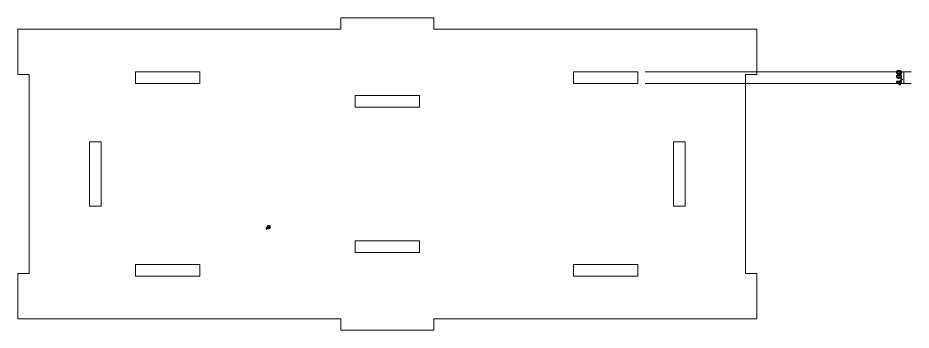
# Model space of a CAD drawing. Header units: centimetres. Extents: x -51 to 100, y -24 to 30.
# Drawn here: x 69.34 to 99.95, y 18.07 to 28.77 of the extents above; entities that cross this region are included whole.
import ezdxf

# ---------------------------------------------------------------- set-up
doc = ezdxf.new("R2010")
doc.units = ezdxf.units.CM
doc.header["$MEASUREMENT"] = 0

msp = doc.modelspace()

# ---------------------------------------------------------------- linework, layer by layer
at = {"lineweight": 9}
for points in [[(83.59443, 28.38373), (83.59443, 28.38373), (83.59443, 28.76997), (83.59443, 28.76997), (83.59443, 28.76997), (83.59443, 28.76997), (80.40823, 28.76997), (80.40823, 28.76997), (80.40823, 28.76997), (80.40823, 28.76997), (80.40823, 28.38373), (80.40823, 28.38373)], [(69.72547, 28.38373), (69.72547, 28.38373), (69.33927, 28.38373), (69.33927, 28.38373), (69.33927, 28.38373), (69.33927, 28.38373), (69.33927, 26.82513), (69.33927, 26.82513), (69.33927, 26.82513), (69.33927, 26.82513), (69.72547, 26.82513), (69.72547, 26.82513)], [(94.27719, 26.82513), (94.27719, 26.82513), (94.66339, 26.82513), (94.66339, 26.82513), (94.66339, 26.82513), (94.66339, 26.82513), (94.66339, 28.38373), (94.66339, 28.38373), (94.66339, 28.38373), (94.66339, 28.38373), (94.27719, 28.38373), (94.27719, 28.38373)], [(69.72547, 20.01133), (69.72547, 20.01133), (69.33927, 20.01133), (69.33927, 20.01133), (69.33927, 20.01133), (69.33927, 20.01133), (69.33927, 18.45273), (69.33927, 18.45273), (69.33927, 18.45273), (69.33927, 18.45273), (69.72547, 18.45273), (69.72547, 18.45273)], [(94.27719, 18.45273), (94.27719, 18.45273), (94.66339, 18.45273), (94.66339, 18.45273), (94.66339, 18.45273), (94.66339, 18.45273), (94.66339, 20.01133), (94.66339, 20.01133), (94.66339, 20.01133), (94.66339, 20.01133), (94.27719, 20.01133), (94.27719, 20.01133)], [(80.40823, 18.45273), (80.40823, 18.45273), (80.40823, 18.06649), (80.40823, 18.06649), (80.40823, 18.06649), (80.40823, 18.06649), (83.59443, 18.06649), (83.59443, 18.06649), (83.59443, 18.06649), (83.59443, 18.06649), (83.59443, 18.45273), (83.59443, 18.45273)]]:
    msp.add_open_spline(points, degree=3, knots=[0, 0, 0, 0, 0.25, 0.25, 0.25, 0.25, 0.5, 0.5, 0.5, 0.5, 1, 1, 1, 1], dxfattribs=at)
for points in [[(80.40823, 28.38373), (80.40823, 28.38373), (69.72547, 28.38373), (69.72547, 28.38373)], [(94.27719, 28.38373), (94.27719, 28.38373), (83.59443, 28.38373), (83.59443, 28.38373)], [(69.72547, 26.82513), (69.72547, 26.82513), (69.72547, 20.01133), (69.72547, 20.01133)], [(94.27719, 20.01133), (94.27719, 20.01133), (94.27719, 26.82513), (94.27719, 26.82513)], [(69.72547, 18.45273), (69.72547, 18.45273), (80.40823, 18.45273), (80.40823, 18.45273)], [(83.59443, 18.45273), (83.59443, 18.45273), (94.27719, 18.45273), (94.27719, 18.45273)]]:
    msp.add_open_spline(points, degree=3, dxfattribs=at)
at = {"color": 1}
for points, knots in [([(99.53244, 26.84384), (99.51127, 26.84384), (99.49423, 26.846), (99.48136, 26.85038), (99.48136, 26.85038), (99.46844, 26.85471), (99.45848, 26.86121), (99.45148, 26.86979), (99.45148, 26.86979), (99.44448, 26.87838), (99.44102, 26.88917), (99.44102, 26.90217), (99.44102, 26.90217), (99.44102, 26.91179), (99.44294, 26.92021), (99.44681, 26.92746), (99.44681, 26.92746), (99.45065, 26.93471), (99.45623, 26.94067), (99.46352, 26.94542), (99.46352, 26.94542), (99.47081, 26.95013), (99.47969, 26.95384), (99.49015, 26.9565), (99.49015, 26.9565), (99.50061, 26.95921), (99.51469, 26.96054), (99.53244, 26.96054), (99.53244, 26.96054), (99.55344, 26.96054), (99.57036, 26.95838), (99.58327, 26.95409), (99.58327, 26.95409), (99.59619, 26.94975), (99.60615, 26.94329), (99.61319, 26.93471), (99.61319, 26.93471), (99.62023, 26.92613), (99.62373, 26.91529), (99.62373, 26.90217), (99.62373, 26.90217), (99.62373, 26.88492), (99.61756, 26.87138), (99.60519, 26.86154), (99.60519, 26.86154), (99.59031, 26.84975), (99.56602, 26.84384), (99.53244, 26.84384)], [0, 0, 0, 0, 0.07692308, 0.07692308, 0.07692308, 0.07692308, 0.15384615, 0.15384615, 0.15384615, 0.15384615, 0.23076923, 0.23076923, 0.23076923, 0.23076923, 0.30769231, 0.30769231, 0.30769231, 0.30769231, 0.38461538, 0.38461538, 0.38461538, 0.38461538, 0.46153846, 0.46153846, 0.46153846, 0.46153846, 0.53846154, 0.53846154, 0.53846154, 0.53846154, 0.61538462, 0.61538462, 0.61538462, 0.61538462, 0.69230769, 0.69230769, 0.69230769, 0.69230769, 0.76923077, 0.76923077, 0.76923077, 0.76923077, 0.84615385, 0.84615385, 0.84615385, 0.84615385, 1, 1, 1, 1]), ([(99.53244, 26.86642), (99.56181, 26.86642), (99.58136, 26.86988), (99.59111, 26.87675), (99.59111, 26.87675), (99.60081, 26.88363), (99.60569, 26.89209), (99.60569, 26.90217), (99.60569, 26.90217), (99.60569, 26.91229), (99.60077, 26.92075), (99.59102, 26.92763), (99.59102, 26.92763), (99.58127, 26.9345), (99.56173, 26.93796), (99.53244, 26.93796), (99.53244, 26.93796), (99.50298, 26.93796), (99.4834, 26.9345), (99.47373, 26.92763), (99.47373, 26.92763), (99.46402, 26.92075), (99.45919, 26.91221), (99.45919, 26.90196), (99.45919, 26.90196), (99.45919, 26.89184), (99.46348, 26.88379), (99.47202, 26.87775), (99.47202, 26.87775), (99.4829, 26.87021), (99.50306, 26.86642), (99.53244, 26.86642)], [0, 0, 0, 0, 0.11111111, 0.11111111, 0.11111111, 0.11111111, 0.22222222, 0.22222222, 0.22222222, 0.22222222, 0.33333333, 0.33333333, 0.33333333, 0.33333333, 0.44444444, 0.44444444, 0.44444444, 0.44444444, 0.55555556, 0.55555556, 0.55555556, 0.55555556, 0.66666667, 0.66666667, 0.66666667, 0.66666667, 0.77777778, 0.77777778, 0.77777778, 0.77777778, 1, 1, 1, 1]), ([(99.53244, 26.7048), (99.51127, 26.7048), (99.49423, 26.70696), (99.48136, 26.71134), (99.48136, 26.71134), (99.46844, 26.71567), (99.45848, 26.72217), (99.45148, 26.73075), (99.45148, 26.73075), (99.44448, 26.73934), (99.44102, 26.75013), (99.44102, 26.76313), (99.44102, 26.76313), (99.44102, 26.77275), (99.44294, 26.78117), (99.44681, 26.78842), (99.44681, 26.78842), (99.45065, 26.79567), (99.45623, 26.80163), (99.46352, 26.80638), (99.46352, 26.80638), (99.47081, 26.81109), (99.47969, 26.8148), (99.49015, 26.81746), (99.49015, 26.81746), (99.50061, 26.82017), (99.51469, 26.8215), (99.53244, 26.8215), (99.53244, 26.8215), (99.55344, 26.8215), (99.57036, 26.81934), (99.58327, 26.81505), (99.58327, 26.81505), (99.59619, 26.81071), (99.60615, 26.80425), (99.61319, 26.79567), (99.61319, 26.79567), (99.62023, 26.78709), (99.62373, 26.77625), (99.62373, 26.76313), (99.62373, 26.76313), (99.62373, 26.74588), (99.61756, 26.73234), (99.60519, 26.7225), (99.60519, 26.7225), (99.59031, 26.71071), (99.56602, 26.7048), (99.53244, 26.7048)], [0, 0, 0, 0, 0.07692308, 0.07692308, 0.07692308, 0.07692308, 0.15384615, 0.15384615, 0.15384615, 0.15384615, 0.23076923, 0.23076923, 0.23076923, 0.23076923, 0.30769231, 0.30769231, 0.30769231, 0.30769231, 0.38461538, 0.38461538, 0.38461538, 0.38461538, 0.46153846, 0.46153846, 0.46153846, 0.46153846, 0.53846154, 0.53846154, 0.53846154, 0.53846154, 0.61538462, 0.61538462, 0.61538462, 0.61538462, 0.69230769, 0.69230769, 0.69230769, 0.69230769, 0.76923077, 0.76923077, 0.76923077, 0.76923077, 0.84615385, 0.84615385, 0.84615385, 0.84615385, 1, 1, 1, 1]), ([(99.53244, 26.72738), (99.56181, 26.72738), (99.58136, 26.73084), (99.59111, 26.73771), (99.59111, 26.73771), (99.60081, 26.74459), (99.60569, 26.75305), (99.60569, 26.76313), (99.60569, 26.76313), (99.60569, 26.77325), (99.60077, 26.78171), (99.59102, 26.78859), (99.59102, 26.78859), (99.58127, 26.79546), (99.56173, 26.79892), (99.53244, 26.79892), (99.53244, 26.79892), (99.50298, 26.79892), (99.4834, 26.79546), (99.47373, 26.78859), (99.47373, 26.78859), (99.46402, 26.78171), (99.45919, 26.77317), (99.45919, 26.76292), (99.45919, 26.76292), (99.45919, 26.7528), (99.46348, 26.74475), (99.47202, 26.73871), (99.47202, 26.73871), (99.4829, 26.73117), (99.50306, 26.72738), (99.53244, 26.72738)], [0, 0, 0, 0, 0.11111111, 0.11111111, 0.11111111, 0.11111111, 0.22222222, 0.22222222, 0.22222222, 0.22222222, 0.33333333, 0.33333333, 0.33333333, 0.33333333, 0.44444444, 0.44444444, 0.44444444, 0.44444444, 0.55555556, 0.55555556, 0.55555556, 0.55555556, 0.66666667, 0.66666667, 0.66666667, 0.66666667, 0.77777778, 0.77777778, 0.77777778, 0.77777778, 1, 1, 1, 1]), ([(99.62069, 26.64717), (99.62069, 26.64717), (99.59565, 26.64717), (99.59565, 26.64717), (99.59565, 26.64717), (99.59565, 26.64717), (99.59565, 26.67221), (99.59565, 26.67221), (99.59565, 26.67221), (99.59565, 26.67221), (99.62069, 26.67221), (99.62069, 26.67221), (99.62069, 26.67221), (99.6299, 26.67221), (99.63732, 26.67059), (99.64298, 26.66734), (99.64298, 26.66734), (99.64861, 26.66404), (99.65298, 26.65888), (99.65611, 26.65184), (99.65611, 26.65184), (99.65611, 26.65184), (99.64669, 26.64571), (99.64669, 26.64571), (99.64669, 26.64571), (99.64465, 26.65034), (99.64165, 26.65375), (99.63773, 26.65596), (99.63773, 26.65596), (99.63377, 26.65817), (99.62811, 26.65938), (99.62069, 26.65963), (99.62069, 26.65963), (99.62069, 26.65963), (99.62069, 26.64717), (99.62069, 26.64717)], [0, 0, 0, 0, 0.1, 0.1, 0.1, 0.1, 0.2, 0.2, 0.2, 0.2, 0.3, 0.3, 0.3, 0.3, 0.4, 0.4, 0.4, 0.4, 0.5, 0.5, 0.5, 0.5, 0.6, 0.6, 0.6, 0.6, 0.7, 0.7, 0.7, 0.7, 0.8, 0.8, 0.8, 0.8, 1, 1, 1, 1]), ([(99.62069, 26.56671), (99.62069, 26.56671), (99.57786, 26.56671), (99.57786, 26.56671), (99.57786, 26.56671), (99.57786, 26.56671), (99.57786, 26.48909), (99.57786, 26.48909), (99.57786, 26.48909), (99.57786, 26.48909), (99.55769, 26.48909), (99.55769, 26.48909), (99.55769, 26.48909), (99.55769, 26.48909), (99.44173, 26.57075), (99.44173, 26.57075), (99.44173, 26.57075), (99.44173, 26.57075), (99.44173, 26.58871), (99.44173, 26.58871), (99.44173, 26.58871), (99.44173, 26.58871), (99.55769, 26.58871), (99.55769, 26.58871), (99.55769, 26.58871), (99.55769, 26.58871), (99.55769, 26.61288), (99.55769, 26.61288), (99.55769, 26.61288), (99.55769, 26.61288), (99.57786, 26.61288), (99.57786, 26.61288), (99.57786, 26.61288), (99.57786, 26.61288), (99.57786, 26.58871), (99.57786, 26.58871), (99.57786, 26.58871), (99.57786, 26.58871), (99.62069, 26.58871), (99.62069, 26.58871), (99.62069, 26.58871), (99.62069, 26.58871), (99.62069, 26.56671), (99.62069, 26.56671)], [0, 0, 0, 0, 0.08333333, 0.08333333, 0.08333333, 0.08333333, 0.16666667, 0.16666667, 0.16666667, 0.16666667, 0.25, 0.25, 0.25, 0.25, 0.33333333, 0.33333333, 0.33333333, 0.33333333, 0.41666667, 0.41666667, 0.41666667, 0.41666667, 0.5, 0.5, 0.5, 0.5, 0.58333333, 0.58333333, 0.58333333, 0.58333333, 0.66666667, 0.66666667, 0.66666667, 0.66666667, 0.75, 0.75, 0.75, 0.75, 0.83333333, 0.83333333, 0.83333333, 0.83333333, 1, 1, 1, 1]), ([(99.55769, 26.56671), (99.55769, 26.56671), (99.47702, 26.56671), (99.47702, 26.56671), (99.47702, 26.56671), (99.47702, 26.56671), (99.55769, 26.51071), (99.55769, 26.51071), (99.55769, 26.51071), (99.55769, 26.51071), (99.55769, 26.56671), (99.55769, 26.56671)], [0, 0, 0, 0, 0.25, 0.25, 0.25, 0.25, 0.5, 0.5, 0.5, 0.5, 1, 1, 1, 1]), ([(77.88236, 21.52622), (77.88236, 21.52622), (77.85283, 21.52622), (77.85283, 21.52622), (77.85283, 21.52622), (77.85283, 21.52622), (77.85283, 21.53059), (77.85283, 21.53059), (77.85283, 21.53059), (77.8559, 21.53067), (77.85794, 21.53146), (77.85892, 21.53298), (77.85892, 21.53298), (77.85965, 21.53412), (77.86001, 21.53633), (77.86001, 21.53965), (77.86001, 21.53965), (77.86001, 21.53965), (77.86001, 21.56918), (77.86001, 21.56918), (77.86001, 21.56918), (77.86001, 21.56918), (77.85043, 21.55391), (77.85043, 21.55391), (77.85043, 21.55391), (77.85043, 21.55391), (77.84704, 21.55531), (77.84704, 21.55531), (77.84704, 21.55531), (77.84704, 21.55531), (77.85991, 21.58526), (77.85991, 21.58526), (77.85991, 21.58526), (77.85991, 21.58526), (77.87516, 21.58526), (77.87516, 21.58526), (77.87516, 21.58526), (77.87516, 21.58526), (77.87516, 21.53965), (77.87516, 21.53965), (77.87516, 21.53965), (77.87516, 21.53633), (77.87554, 21.53412), (77.87628, 21.53298), (77.87628, 21.53298), (77.87725, 21.53146), (77.87927, 21.53067), (77.88236, 21.53059), (77.88236, 21.53059), (77.88236, 21.53059), (77.88236, 21.52622), (77.88236, 21.52622)], [0, 0, 0, 0, 0.07142857, 0.07142857, 0.07142857, 0.07142857, 0.14285714, 0.14285714, 0.14285714, 0.14285714, 0.21428571, 0.21428571, 0.21428571, 0.21428571, 0.28571429, 0.28571429, 0.28571429, 0.28571429, 0.35714286, 0.35714286, 0.35714286, 0.35714286, 0.42857143, 0.42857143, 0.42857143, 0.42857143, 0.5, 0.5, 0.5, 0.5, 0.57142857, 0.57142857, 0.57142857, 0.57142857, 0.64285714, 0.64285714, 0.64285714, 0.64285714, 0.71428571, 0.71428571, 0.71428571, 0.71428571, 0.78571429, 0.78571429, 0.78571429, 0.78571429, 0.85714286, 0.85714286, 0.85714286, 0.85714286, 1, 1, 1, 1]), ([(77.90376, 21.5431), (77.90376, 21.5431), (77.91124, 21.54731), (77.91124, 21.54731), (77.91124, 21.54731), (77.91092, 21.55479), (77.91076, 21.56134), (77.91076, 21.56696), (77.91076, 21.56696), (77.91076, 21.56696), (77.91076, 21.61559), (77.91076, 21.61559), (77.91076, 21.61559), (77.91076, 21.61559), (77.91451, 21.61887), (77.91451, 21.61887), (77.91451, 21.61887), (77.91451, 21.61887), (77.90842, 21.62308), (77.90842, 21.62308), (77.90842, 21.62308), (77.9103, 21.62651), (77.91419, 21.63351), (77.92012, 21.64413), (77.92012, 21.64413), (77.92012, 21.64413), (77.92387, 21.64692), (77.92387, 21.64692), (77.92387, 21.64692), (77.92387, 21.64692), (77.91403, 21.65347), (77.91403, 21.65347), (77.91403, 21.65347), (77.91092, 21.64349), (77.90733, 21.63415), (77.90328, 21.62541), (77.90328, 21.62541), (77.89923, 21.61669), (77.89557, 21.60967), (77.8923, 21.60438), (77.8923, 21.60438), (77.88901, 21.59907), (77.88613, 21.5947), (77.88364, 21.59127), (77.88364, 21.59127), (77.88364, 21.59127), (77.88504, 21.58987), (77.88504, 21.58987), (77.88504, 21.58987), (77.88973, 21.59454), (77.89611, 21.60296), (77.90421, 21.61514), (77.90421, 21.61514), (77.90421, 21.61514), (77.90421, 21.56555), (77.90421, 21.56555), (77.90421, 21.56555), (77.90421, 21.56026), (77.90405, 21.55278), (77.90376, 21.5431)], [0, 0, 0, 0, 0.0625, 0.0625, 0.0625, 0.0625, 0.125, 0.125, 0.125, 0.125, 0.1875, 0.1875, 0.1875, 0.1875, 0.25, 0.25, 0.25, 0.25, 0.3125, 0.3125, 0.3125, 0.3125, 0.375, 0.375, 0.375, 0.375, 0.4375, 0.4375, 0.4375, 0.4375, 0.5, 0.5, 0.5, 0.5, 0.5625, 0.5625, 0.5625, 0.5625, 0.625, 0.625, 0.625, 0.625, 0.6875, 0.6875, 0.6875, 0.6875, 0.75, 0.75, 0.75, 0.75, 0.8125, 0.8125, 0.8125, 0.8125, 0.875, 0.875, 0.875, 0.875, 1, 1, 1, 1]), ([(77.9538, 21.62168), (77.9538, 21.62168), (77.93463, 21.62168), (77.93463, 21.62168), (77.93463, 21.62168), (77.93586, 21.62603), (77.93726, 21.63024), (77.93884, 21.63431), (77.93884, 21.63431), (77.93884, 21.63431), (77.94211, 21.63711), (77.94211, 21.63711), (77.94211, 21.63711), (77.94211, 21.63711), (77.93275, 21.64225), (77.93275, 21.64225), (77.93275, 21.64225), (77.93119, 21.63322), (77.92956, 21.62549), (77.92784, 21.61911), (77.92784, 21.61911), (77.92612, 21.6127), (77.92339, 21.60546), (77.91966, 21.59736), (77.91966, 21.59736), (77.91966, 21.59736), (77.92106, 21.59642), (77.92106, 21.59642), (77.92106, 21.59642), (77.92573, 21.60234), (77.9301, 21.60999), (77.93415, 21.61935), (77.93415, 21.61935), (77.93415, 21.61935), (77.9538, 21.61935), (77.9538, 21.61935), (77.9538, 21.61935), (77.9538, 21.61935), (77.9538, 21.59175), (77.9538, 21.59175), (77.9538, 21.59175), (77.9538, 21.59175), (77.91778, 21.59175), (77.91778, 21.59175), (77.91778, 21.59175), (77.91778, 21.59175), (77.92152, 21.588), (77.92152, 21.588), (77.92152, 21.588), (77.92433, 21.58894), (77.92744, 21.58941), (77.93087, 21.58941), (77.93087, 21.58941), (77.93087, 21.58941), (77.9538, 21.58941), (77.9538, 21.58941), (77.9538, 21.58941), (77.9538, 21.57381), (77.95364, 21.55838), (77.95332, 21.5431), (77.95332, 21.5431), (77.95332, 21.5431), (77.96081, 21.54591), (77.96081, 21.54591), (77.96081, 21.54591), (77.96051, 21.5509), (77.96035, 21.56539), (77.96035, 21.58941), (77.96035, 21.58941), (77.96035, 21.58941), (77.99449, 21.58941), (77.99449, 21.58941), (77.99449, 21.58941), (77.99449, 21.58941), (77.98701, 21.59736), (77.98701, 21.59736), (77.98701, 21.59736), (77.98701, 21.59736), (77.98092, 21.59175), (77.98092, 21.59175), (77.98092, 21.59175), (77.98092, 21.59175), (77.96035, 21.59175), (77.96035, 21.59175), (77.96035, 21.59175), (77.96035, 21.59175), (77.96035, 21.61935), (77.96035, 21.61935), (77.96035, 21.61935), (77.96035, 21.61935), (77.99028, 21.61935), (77.99028, 21.61935), (77.99028, 21.61935), (77.99028, 21.61935), (77.98186, 21.62775), (77.98186, 21.62775), (77.98186, 21.62775), (77.98186, 21.62775), (77.97577, 21.62168), (77.97577, 21.62168), (77.97577, 21.62168), (77.97577, 21.62168), (77.96035, 21.62168), (77.96035, 21.62168), (77.96035, 21.62168), (77.96035, 21.62168), (77.96035, 21.64507), (77.96035, 21.64507), (77.96035, 21.64507), (77.96035, 21.64507), (77.96408, 21.64834), (77.96408, 21.64834), (77.96408, 21.64834), (77.96408, 21.64834), (77.95332, 21.65347), (77.95332, 21.65347), (77.95332, 21.65347), (77.95364, 21.64413), (77.9538, 21.63351), (77.9538, 21.62168)], [0, 0, 0, 0, 0.03225806, 0.03225806, 0.03225806, 0.03225806, 0.06451613, 0.06451613, 0.06451613, 0.06451613, 0.09677419, 0.09677419, 0.09677419, 0.09677419, 0.12903226, 0.12903226, 0.12903226, 0.12903226, 0.16129032, 0.16129032, 0.16129032, 0.16129032, 0.19354839, 0.19354839, 0.19354839, 0.19354839, 0.22580645, 0.22580645, 0.22580645, 0.22580645, 0.25806452, 0.25806452, 0.25806452, 0.25806452, 0.29032258, 0.29032258, 0.29032258, 0.29032258, 0.32258065, 0.32258065, 0.32258065, 0.32258065, 0.35483871, 0.35483871, 0.35483871, 0.35483871, 0.38709677, 0.38709677, 0.38709677, 0.38709677, 0.41935484, 0.41935484, 0.41935484, 0.41935484, 0.4516129, 0.4516129, 0.4516129, 0.4516129, 0.48387097, 0.48387097, 0.48387097, 0.48387097, 0.51612903, 0.51612903, 0.51612903, 0.51612903, 0.5483871, 0.5483871, 0.5483871, 0.5483871, 0.58064516, 0.58064516, 0.58064516, 0.58064516, 0.61290323, 0.61290323, 0.61290323, 0.61290323, 0.64516129, 0.64516129, 0.64516129, 0.64516129, 0.67741935, 0.67741935, 0.67741935, 0.67741935, 0.70967742, 0.70967742, 0.70967742, 0.70967742, 0.74193548, 0.74193548, 0.74193548, 0.74193548, 0.77419355, 0.77419355, 0.77419355, 0.77419355, 0.80645161, 0.80645161, 0.80645161, 0.80645161, 0.83870968, 0.83870968, 0.83870968, 0.83870968, 0.87096774, 0.87096774, 0.87096774, 0.87096774, 0.90322581, 0.90322581, 0.90322581, 0.90322581, 0.93548387, 0.93548387, 0.93548387, 0.93548387, 1, 1, 1, 1])]:
    msp.add_open_spline(points, degree=3, knots=knots, dxfattribs=at)
at = {"color": 1, "lineweight": 9}
for points in [[(73.36687, 26.52169), (73.36687, 26.52169), (75.57375, 26.52169), (75.57375, 26.52169), (75.57375, 26.52169), (75.57375, 26.52169), (75.57375, 26.92169), (75.57375, 26.92169), (75.57375, 26.92169), (75.57375, 26.92169), (73.36687, 26.92169), (73.36687, 26.92169), (73.36687, 26.92169), (73.36687, 26.92169), (73.36687, 26.52169), (73.36687, 26.52169)], [(88.37375, 26.52169), (88.37375, 26.52169), (90.58063, 26.52169), (90.58063, 26.52169), (90.58063, 26.52169), (90.58063, 26.52169), (90.58063, 26.92169), (90.58063, 26.92169), (90.58063, 26.92169), (90.58063, 26.92169), (88.37375, 26.92169), (88.37375, 26.92169), (88.37375, 26.92169), (88.37375, 26.92169), (88.37375, 26.52169), (88.37375, 26.52169)], [(80.89787, 25.70789), (80.89787, 25.70789), (83.10479, 25.70789), (83.10479, 25.70789), (83.10479, 25.70789), (83.10479, 25.70789), (83.10479, 26.10789), (83.10479, 26.10789), (83.10479, 26.10789), (83.10479, 26.10789), (80.89787, 26.10789), (80.89787, 26.10789), (80.89787, 26.10789), (80.89787, 26.10789), (80.89787, 25.70789), (80.89787, 25.70789)], [(72.19443, 22.31477), (72.19443, 22.31477), (72.19443, 24.52169), (72.19443, 24.52169), (72.19443, 24.52169), (72.19443, 24.52169), (71.79443, 24.52169), (71.79443, 24.52169), (71.79443, 24.52169), (71.79443, 24.52169), (71.79443, 22.31477), (71.79443, 22.31477), (71.79443, 22.31477), (71.79443, 22.31477), (72.19443, 22.31477), (72.19443, 22.31477)], [(92.20823, 22.31477), (92.20823, 22.31477), (92.20823, 24.52169), (92.20823, 24.52169), (92.20823, 24.52169), (92.20823, 24.52169), (91.80823, 24.52169), (91.80823, 24.52169), (91.80823, 24.52169), (91.80823, 24.52169), (91.80823, 22.31477), (91.80823, 22.31477), (91.80823, 22.31477), (91.80823, 22.31477), (92.20823, 22.31477), (92.20823, 22.31477)], [(80.89787, 20.72857), (80.89787, 20.72857), (83.10479, 20.72857), (83.10479, 20.72857), (83.10479, 20.72857), (83.10479, 20.72857), (83.10479, 21.12857), (83.10479, 21.12857), (83.10479, 21.12857), (83.10479, 21.12857), (80.89787, 21.12857), (80.89787, 21.12857), (80.89787, 21.12857), (80.89787, 21.12857), (80.89787, 20.72857), (80.89787, 20.72857)], [(73.36687, 19.91477), (73.36687, 19.91477), (75.57375, 19.91477), (75.57375, 19.91477), (75.57375, 19.91477), (75.57375, 19.91477), (75.57375, 20.31477), (75.57375, 20.31477), (75.57375, 20.31477), (75.57375, 20.31477), (73.36687, 20.31477), (73.36687, 20.31477), (73.36687, 20.31477), (73.36687, 20.31477), (73.36687, 19.91477), (73.36687, 19.91477)], [(88.37375, 19.91477), (88.37375, 19.91477), (90.58063, 19.91477), (90.58063, 19.91477), (90.58063, 19.91477), (90.58063, 19.91477), (90.58063, 20.31477), (90.58063, 20.31477), (90.58063, 20.31477), (90.58063, 20.31477), (88.37375, 20.31477), (88.37375, 20.31477), (88.37375, 20.31477), (88.37375, 20.31477), (88.37375, 19.91477), (88.37375, 19.91477)]]:
    msp.add_open_spline(points, degree=3, knots=[0, 0, 0, 0, 0.2, 0.2, 0.2, 0.2, 0.4, 0.4, 0.4, 0.4, 0.6, 0.6, 0.6, 0.6, 1, 1, 1, 1], dxfattribs=at)
at = {"color": 1, "lineweight": 0}
for points in [[(90.83063, 26.92169), (90.83063, 26.92169), (99.94695, 26.92169), (99.94695, 26.92169)], [(99.69695, 26.52169), (99.69695, 26.52169), (99.69695, 26.92169), (99.69695, 26.92169)], [(90.83063, 26.52169), (90.83063, 26.52169), (99.94695, 26.52169), (99.94695, 26.52169)]]:
    msp.add_open_spline(points, degree=3, dxfattribs=at)

doc.saveas('drawing.dxf')
